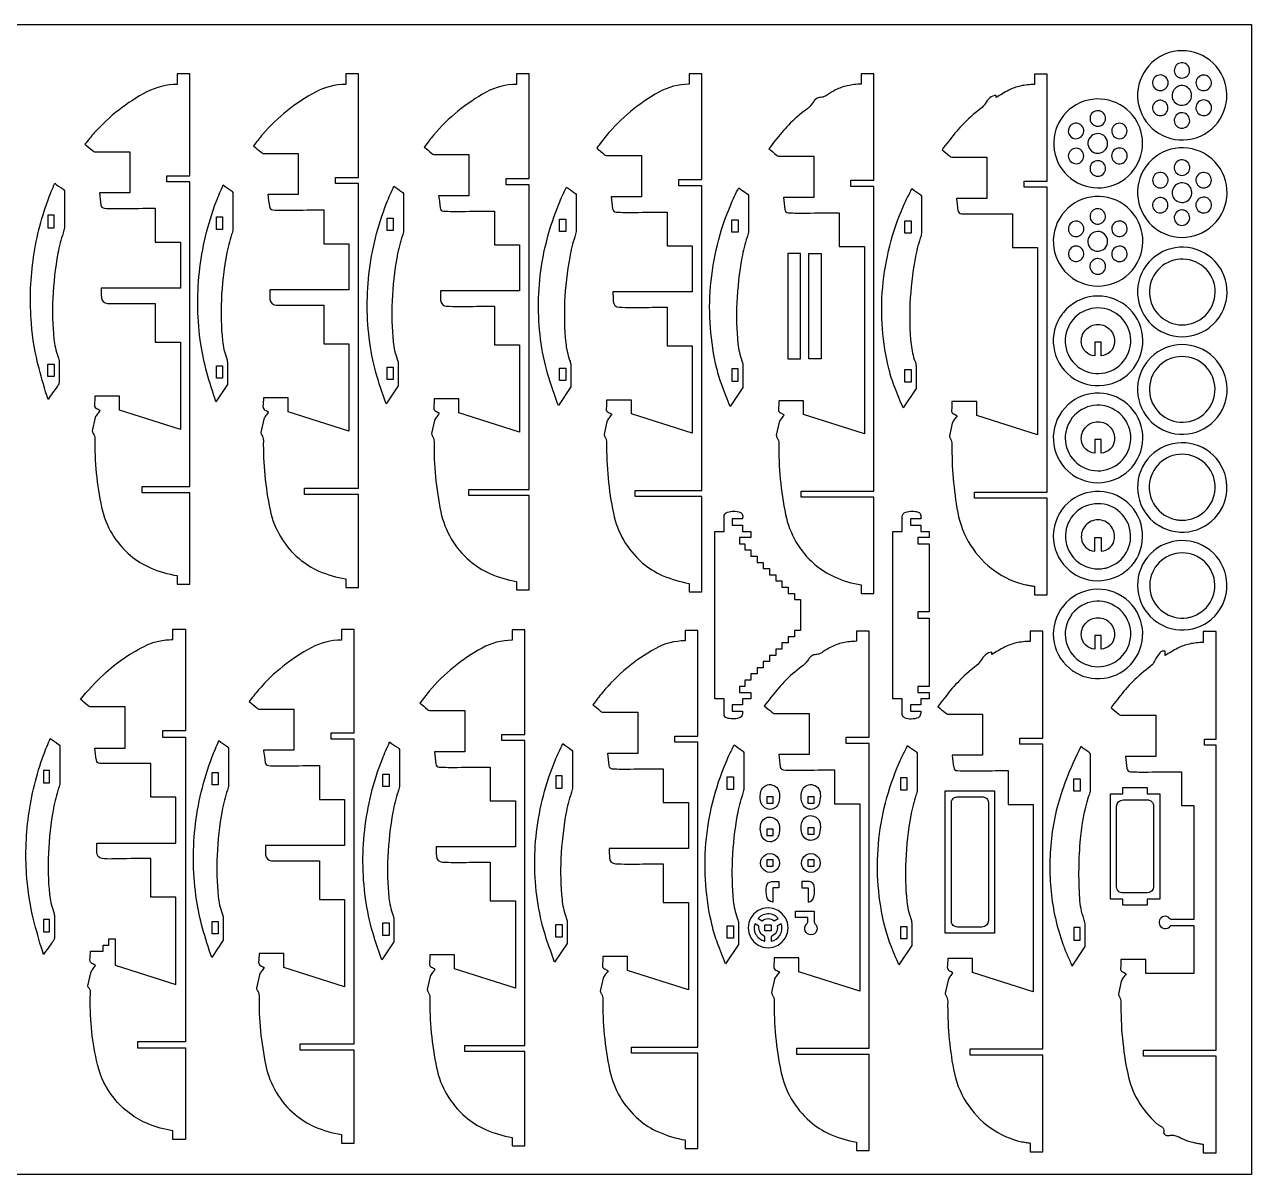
# Model space of a CAD drawing. Extents: x -43 to 60, y -2 to 45.
# Drawn here: x 10.32 to 59.75, y -1.58 to 44.78 of the extents above; entities that cross this region are included whole.
import ezdxf

# ---------------------------------------------------------------- set-up
doc = ezdxf.new("R2010")
doc.units = 0
doc.header["$MEASUREMENT"] = 0
doc.layers.get('0').update_dxf_attribs({"linetype": 'CONTINUOUS'})
doc.layers.add('LAYER_1', color=18, linetype='CONTINUOUS')

msp = doc.modelspace()

# ---------------------------------------------------------------- linework, layer by layer
msp.add_lwpolyline([(59.754, 44.779), (59.754, -1.576), (-42.685, -1.576), (-42.685, 44.779)], close=True)
at = {"layer": 'LAYER_1'}
for points in [[(56.03, 43.462, 0.988009), (57.86, 40.366, 0.987952), (56.106, 43.505, 0.00606), (56.068, 43.484, 0.006032)], [(56.892, 42.625, 0.951083), (57.046, 43.225, 0.952097), (56.833, 42.643, 0.024539), (56.862, 42.632, 0.025072)], [(16.473, 22.563), (16.473, 22.217), (16.984, 22.217), (16.984, 25.902), (15.059, 25.902), (15.059, 26.152), (16.984, 26.152), (16.984, 38.436), (16.059, 38.436), (16.059, 38.686), (16.984, 38.686), (16.984, 42.79), (16.473, 42.79), (16.473, 42.362, 0.120914), (15.249, 42.062, 0.090688), (13.133, 40.412, 0.01458), (12.941, 40.184, -0.00486), (12.754, 39.952, -0.016502), (13.059, 39.698, 0.09933), (13.145, 39.648), (14.56, 39.648), (14.56, 37.99), (13.337, 37.99, 0.001901), (13.397, 37.5, 0.360444), (13.532, 37.373, 0.020886), (14.251, 37.359, -0.005414), (15.588, 37.373), (15.588, 36.011), (16.601, 36.011), (16.601, 34.155), (13.409, 34.155, 0.008503), (13.417, 33.778, 0.393252), (13.659, 33.538, 0.012272), (14.623, 33.53, -0.004091), (15.588, 33.538), (15.588, 31.976), (16.601, 31.976), (16.601, 28.455), (14.152, 29.236), (14.152, 29.797), (13.154, 29.797, -0.024568), (13.137, 29.45, 0.148453), (13.154, 29.365, 0.167335), (13.219, 29.305, -0.043011), (13.362, 29.226, -0.023258), (13.257, 29.084, 0.069876), (13.166, 28.932), (13.05, 28.405, 0.112299), (13.092, 28.295, -0.149806), (13.153, 28.084, 0.056062), (13.426, 25.318, 0.166377), (14.591, 23.374, 0.07368), (15.393, 22.878, 0.061659)], [(23.263, 22.43), (23.263, 22.083), (23.773, 22.083), (23.773, 25.835), (21.599, 25.835), (21.599, 26.085), (23.773, 26.085), (23.773, 38.369), (22.849, 38.369), (22.849, 38.619), (23.773, 38.619), (23.773, 42.79), (23.263, 42.79), (23.263, 42.362, 0.123894), (22.044, 42.056, 0.091131), (19.922, 40.358, 0.014529), (19.731, 40.123, -0.004843), (19.544, 39.885, -0.016502), (19.849, 39.632, 0.09933), (19.935, 39.581), (21.349, 39.581), (21.349, 37.923), (20.127, 37.923, 0.001901), (20.187, 37.433, 0.360444), (20.321, 37.306, 0.020886), (21.041, 37.292, -0.005414), (22.377, 37.306), (22.377, 35.944), (23.39, 35.944), (23.39, 34.088), (20.198, 34.088, 0.008503), (20.207, 33.711, 0.393252), (20.448, 33.471, 0.012272), (21.413, 33.463, -0.004091), (22.377, 33.471), (22.377, 31.909), (23.39, 31.909), (23.39, 28.389), (20.942, 29.17), (20.942, 29.731), (19.944, 29.731, -0.024568), (19.927, 29.384, 0.148453), (19.944, 29.298, 0.167335), (20.008, 29.238, -0.043011), (20.152, 29.159, -0.023258), (20.047, 29.017, 0.069876), (19.956, 28.865), (19.84, 28.339, 0.111597), (19.881, 28.228, -0.149055), (19.943, 28.016, 0.055297), (20.215, 25.214, 0.165637), (21.381, 23.25, 0.074052), (22.184, 22.748, 0.062267)], [(30.142, 22.33), (30.142, 21.996), (30.652, 21.996), (30.652, 25.789), (28.228, 25.789), (28.228, 26.039), (30.652, 26.039), (30.652, 38.323), (29.728, 38.323), (29.728, 38.573), (30.652, 38.573), (30.652, 42.792), (30.142, 42.792), (30.142, 42.366, 0.126119), (28.927, 42.055, 0.091419), (26.801, 40.321, 0.014484), (26.61, 40.082, -0.004828), (26.423, 39.839, -0.016502), (26.728, 39.585, 0.09933), (26.814, 39.535), (28.228, 39.535), (28.228, 37.876), (27.006, 37.876, 0.001901), (27.066, 37.386, 0.360444), (27.2, 37.26, 0.020886), (27.92, 37.245, -0.005414), (29.256, 37.26), (29.256, 35.897), (30.269, 35.897), (30.269, 34.041), (27.077, 34.041, 0.008503), (27.086, 33.665, 0.393252), (27.327, 33.425, 0.012272), (28.292, 33.417, -0.004091), (29.256, 33.425), (29.256, 31.863), (30.269, 31.863), (30.269, 28.342), (27.821, 29.123), (27.821, 29.684), (26.823, 29.684, -0.024568), (26.806, 29.337, 0.148453), (26.823, 29.251, 0.167335), (26.887, 29.191, -0.043011), (27.031, 29.113, -0.023258), (26.926, 28.97, 0.069876), (26.835, 28.819), (26.719, 28.292, 0.111047), (26.76, 28.181, -0.148469), (26.822, 27.968, 0.054707), (27.094, 25.137, 0.165051), (28.26, 23.158, 0.074339), (29.064, 22.651, 0.062744)], [(37.093, 22.252), (37.093, 21.906), (37.603, 21.906), (37.603, 25.747), (34.929, 25.747), (34.929, 25.997), (37.603, 25.997), (37.603, 38.281), (36.679, 38.281), (36.679, 38.531), (37.603, 38.531), (37.603, 42.79), (37.093, 42.79), (37.093, 42.372, 0.128191), (35.882, 42.056, 0.091656), (33.752, 40.288, 0.014439), (33.561, 40.045, -0.004813), (33.374, 39.797, -0.016502), (33.679, 39.544, 0.09933), (33.765, 39.493), (35.179, 39.493), (35.179, 37.835), (33.957, 37.835, 0.001901), (34.017, 37.345, 0.360444), (34.152, 37.218, 0.020886), (34.871, 37.204, -0.005414), (36.207, 37.218), (36.207, 35.856), (37.22, 35.856), (37.22, 34), (34.028, 34, 0.008503), (34.037, 33.623, 0.393252), (34.278, 33.383, 0.012272), (35.243, 33.375, -0.004091), (36.207, 33.383), (36.207, 31.821), (37.22, 31.821), (37.22, 28.301), (34.772, 29.082), (34.772, 29.642), (33.774, 29.642, -0.024568), (33.757, 29.296, 0.148453), (33.774, 29.21, 0.167335), (33.838, 29.15, -0.043011), (33.982, 29.071, -0.023258), (33.877, 28.929, 0.069876), (33.786, 28.777), (33.67, 28.251, 0.110668), (33.711, 28.139, -0.148065), (33.773, 27.926, 0.054306), (34.045, 25.076, 0.164645), (35.211, 23.086, 0.074533), (36.015, 22.575, 0.063073)], [(44.031, 22.189), (44.031, 21.843), (44.542, 21.843), (44.542, 25.721), (41.617, 25.721), (41.617, 25.971), (44.542, 25.971), (44.542, 38.255), (43.617, 38.255), (43.617, 38.505), (44.542, 38.505), (44.542, 42.79), (44.031, 42.79), (44.031, 42.374, 0.055186), (43.471, 42.312, 0.062108), (42.999, 42.143, 0.040613), (42.676, 41.945, -0.093941), (42.491, 41.857, -0.04904), (42.393, 41.842, 0.136038), (42.218, 41.782, 0.102185), (42.102, 41.661, -0.031844), (42.004, 41.525, -0.063453), (41.828, 41.36, 0.043886), (41.101, 40.727, 0.019557), (40.83, 40.424, 0.009538), (40.312, 39.771, -0.016502), (40.617, 39.517, 0.09933), (40.703, 39.467), (42.118, 39.467), (42.118, 37.808), (40.895, 37.808, 0.001901), (40.955, 37.318, 0.360444), (41.09, 37.192, 0.020886), (41.809, 37.177, -0.005414), (43.146, 37.192), (43.146, 35.83), (44.159, 35.83), (44.159, 28.274), (41.71, 29.055), (41.71, 29.616), (40.712, 29.616, -0.024568), (40.695, 29.269, 0.148453), (40.712, 29.184, 0.167335), (40.777, 29.124, -0.043011), (40.92, 29.045, -0.023258), (40.815, 28.902, 0.069876), (40.724, 28.751), (40.608, 28.224, 0.110282), (40.65, 28.112, -0.147653), (40.711, 27.899, 0.053899), (40.983, 25.028, 0.164226), (42.149, 23.027, 0.07473), (42.954, 22.513, 0.063409)], [(51.007, 22.138), (51.007, 21.791), (51.518, 21.791), (51.518, 25.684), (48.593, 25.684), (48.593, 25.934), (51.518, 25.934), (51.518, 38.217), (50.593, 38.217), (50.593, 38.467), (51.518, 38.467), (51.518, 42.776), (51.007, 42.776), (51.007, 42.362, 0.055709), (50.448, 42.3, 0.062568), (49.976, 42.129, 0.016607), (49.72, 41.987, -0.005535), (49.468, 41.84), (49.468, 41.923, 0.187803), (49.211, 41.823, 0.077073), (49.023, 41.588, -0.099826), (48.851, 41.392, 0.038946), (48.077, 40.699, 0.019538), (47.806, 40.393, 0.009517), (47.288, 39.733, -0.016502), (47.594, 39.48, 0.09933), (47.68, 39.43), (49.094, 39.43), (49.094, 37.771), (47.872, 37.771, 0.001354), (47.93, 37.279, 0.370222), (48.066, 37.154, 0.011951), (49.094, 37.146, -0.003984), (50.122, 37.154), (50.122, 35.792), (51.135, 35.792), (51.135, 28.237), (48.687, 29.018), (48.687, 29.579), (47.688, 29.579, -0.024568), (47.671, 29.232, 0.148453), (47.688, 29.146, 0.167335), (47.753, 29.086, -0.043011), (47.896, 29.007, -0.023258), (47.791, 28.865, 0.069876), (47.7, 28.713), (47.585, 28.187, 0.110147), (47.626, 28.075, -0.14751), (47.687, 27.861, 0.048821), (47.92, 25.114, 0.095133), (48.437, 23.787, 0.097671), (49.411, 22.754, 0.101051), (50.666, 22.195, 0.019106), (50.836, 22.165, -0.006368)], [(55.926, 42.156, 0.950953), (56.268, 42.686, 0.951079), (55.874, 42.193, 0.025074), (55.899, 42.173, 0.02514)], [(57.937, 42.719, 0.95326), (57.691, 42.146, 0.952598), (57.992, 42.693, 0.024277), (57.965, 42.707, 0.023929)], [(56.627, 42.144, 0.770665), (57.114, 41.559, 0.751593), (56.995, 42.316, 0.141818), (56.796, 42.285, 0.129519)], [(55.228, 40.685, 0.927864), (51.842, 39.543, 0.927971), (55.36, 40.168, 0.03736), (55.314, 40.431, 0.037418)], [(55.918, 41.152, 0.952593), (56.268, 41.664, 0.95157), (55.87, 41.189, 0.024816), (55.893, 41.169, 0.024279)], [(57.672, 41.148, 0.975077), (58.002, 41.688, 0.97506), (57.645, 41.165, 0.012628), (57.658, 41.156, 0.012619)], [(53.386, 40.733, 0.976251), (53.749, 41.244, 0.976386), (53.362, 40.751, 0.011948), (53.374, 40.742, 0.012017)], [(56.833, 40.626, 0.952097), (57.103, 41.187, 0.952996), (56.78, 40.655, 0.024067), (56.806, 40.639, 0.024539)], [(52.505, 40.235, 0.975058), (52.882, 40.732, 0.975249), (52.48, 40.255, 0.012531), (52.492, 40.244, 0.012628)], [(54.271, 40.222, 0.976042), (54.608, 40.744, 0.975782), (54.245, 40.239, 0.012257), (54.258, 40.23, 0.012124)], [(53.34, 39.656, 0.976252), (53.8, 40.303, 0.976388), (53.309, 39.679, 0.011947), (53.324, 39.667, 0.012016)], [(52.524, 39.214, 0.976043), (52.862, 39.736, 0.975784), (52.499, 39.231, 0.012256), (52.511, 39.222, 0.012124)], [(54.278, 39.209, 0.975077), (54.608, 39.75, 0.97506), (54.251, 39.227, 0.012628), (54.264, 39.218, 0.012619)], [(55.957, 36.509, 0.988058), (58.013, 39.475, 0.988098), (55.887, 36.56, 0.005987), (55.922, 36.534, 0.006007)], [(53.386, 38.717, 0.976253), (53.749, 39.228, 0.976387), (53.362, 38.735, 0.011947), (53.374, 38.725, 0.012016)], [(56.78, 38.751, 0.976251), (57.143, 39.262, 0.976386), (56.756, 38.769, 0.011948), (56.768, 38.76, 0.012017)], [(56.133, 38.198, 0.953254), (56.06, 38.817, 0.952591), (56.073, 38.194, 0.02428), (56.103, 38.194, 0.023933)], [(57.719, 38.213, 0.953252), (57.965, 38.786, 0.952591), (57.665, 38.24, 0.02428), (57.691, 38.225, 0.023933)], [(11.268, 29.666, -0.013239), (10.906, 30.915, -0.043697), (10.597, 32.735, -0.053791), (10.664, 35.255, -0.053644), (11.268, 37.71, -0.011454), (11.399, 38.047, 0.003818), (11.536, 38.383, 0.022773), (11.861, 38.153, -0.137471), (11.927, 38.079), (11.927, 36.589, -0.040609), (11.877, 36.382, 0.035851), (11.666, 35.557, 0.033236), (11.462, 33.749, 0.03671), (11.507, 32.101, 0.061524), (11.665, 31.409, -0.045424), (11.71, 31.238), (11.71, 30.328, -0.088476), (11.637, 30.186, 0.014709)], [(18.035, 29.565, -0.013442), (17.667, 30.755, -0.031361), (17.424, 31.89, -0.063908), (17.366, 34.794, -0.063498), (18.044, 37.637, -0.011797), (18.182, 37.977, 0.003932), (18.326, 38.316, 0.022773), (18.65, 38.087, -0.137471), (18.717, 38.012), (18.717, 36.522, -0.040609), (18.666, 36.315, 0.035851), (18.455, 35.491, 0.033236), (18.251, 33.682, 0.03671), (18.297, 32.035, 0.061524), (18.454, 31.343, -0.045424), (18.499, 31.171), (18.499, 30.262)], [(24.891, 29.485, -0.011516), (24.577, 30.415, -0.0375), (24.26, 31.779, -0.06631), (24.198, 34.709, -0.065612), (24.91, 37.583, -0.012128), (25.054, 37.927, 0.004042), (25.205, 38.269, 0.022773), (25.529, 38.04, -0.137471), (25.596, 37.966), (25.596, 36.476, -0.040609), (25.545, 36.269, 0.035851), (25.334, 35.444, 0.033236), (25.13, 33.636, 0.03671), (25.176, 31.988, 0.061524), (25.333, 31.296, -0.045424), (25.378, 31.124), (25.378, 30.215)], [(31.829, 29.423, -0.010872), (31.495, 30.379, -0.038507), (31.166, 31.738, -0.069407), (31.102, 34.663, -0.068298), (31.847, 37.542, -0.012539), (31.998, 37.886, 0.004179), (32.156, 38.228, 0.022773), (32.48, 37.999, -0.137471), (32.547, 37.924), (32.547, 36.434, -0.040609), (32.496, 36.227, 0.035851), (32.285, 35.403, 0.033236), (32.081, 33.594, 0.03671), (32.127, 31.947, 0.061524), (32.284, 31.255, -0.045424), (32.329, 31.083), (32.329, 30.174)], [(38.753, 29.376, -0.010271), (38.428, 30.208, -0.02917), (38.213, 30.917, -0.080322), (37.962, 34.231, -0.079073), (38.773, 37.509, -0.01281), (38.93, 37.857, 0.00427), (39.094, 38.202, 0.022773), (39.419, 37.972, -0.137471), (39.485, 37.898), (39.485, 36.408, -0.040609), (39.435, 36.201, 0.035851), (39.224, 35.376, 0.033236), (39.02, 33.568, 0.03671), (39.065, 31.92, 0.061524), (39.223, 31.228, -0.045424), (39.268, 31.057), (39.268, 30.147)], [(45.722, 29.328, -0.011294), (45.382, 30.151, -0.031243), (45.156, 30.866, -0.083122), (44.896, 34.184, -0.081524), (45.737, 37.47, -0.013123), (45.9, 37.819, 0.004374), (46.07, 38.164, 0.022773), (46.395, 37.935, -0.137471), (46.462, 37.86), (46.462, 36.37, -0.040609), (46.411, 36.164, 0.035851), (46.2, 35.339, 0.033236), (45.996, 33.53, 0.03671), (46.041, 31.883, 0.061524), (46.199, 31.191, -0.045424), (46.244, 31.019), (46.244, 30.11)], [(56.766, 37.654, 0.76203), (57.295, 38.204, 0.762047), (56.559, 38.002, 0.135044), (56.615, 37.799, 0.135054)], [(52.563, 34.547, 0.988058), (54.619, 37.513, 0.988098), (52.493, 34.597, 0.005987), (52.528, 34.572, 0.006007)], [(55.918, 37.231, 0.952593), (56.268, 37.743, 0.95157), (55.87, 37.268, 0.024816), (55.893, 37.249, 0.024279)], [(57.7, 37.212, 0.950904), (57.99, 37.778, 0.950919), (57.645, 37.244, 0.025158), (57.672, 37.227, 0.025166)], [(53.468, 36.749, 0.975507), (53.667, 37.337, 0.975784), (53.439, 36.76, 0.012257), (53.454, 36.754, 0.012399)], [(56.833, 36.706, 0.952097), (57.103, 37.266, 0.952996), (56.78, 36.734, 0.024067), (56.806, 36.719, 0.024539)], [(52.666, 36.855, 0.976251), (52.695, 36.232, 0.976041), (52.696, 36.856, 0.012125), (52.681, 36.856, 0.012017)], [(54.571, 36.824, 0.976254), (54.284, 36.27, 0.976045), (54.597, 36.81, 0.012123), (54.584, 36.817, 0.012015)], [(53.255, 36.291, 0.976389), (53.857, 35.77, 0.976435), (53.281, 36.319, 0.011923), (53.268, 36.306, 0.011947)], [(52.589, 35.832, 0.975244), (52.771, 35.239, 0.975502), (52.619, 35.84, 0.012401), (52.604, 35.836, 0.012533)], [(54.668, 35.328, 0.975245), (54.214, 35.751, 0.975503), (54.646, 35.306, 0.0124), (54.657, 35.317, 0.012532)], [(55.957, 32.503, 0.988058), (58.013, 35.468, 0.988098), (55.887, 32.553, 0.005987), (55.922, 32.528, 0.006007)], [(53.529, 35.342, 0.975054), (53.577, 34.711, 0.975033), (53.561, 35.344, 0.012641), (53.545, 35.343, 0.012631)], [(56.225, 32.9, 0.988058), (57.736, 35.078, 0.988098), (56.174, 32.936, 0.005987), (56.199, 32.918, 0.006007)], [(52.128, 33.109, 0.988098), (54.995, 30.911, 0.988127), (52.181, 33.177, 0.005972), (52.154, 33.144, 0.005987)], [(52.44, 32.717, 0.988009), (54.683, 31.317, 0.988058), (52.474, 32.771, 0.006007), (52.457, 32.744, 0.006032)], [(53.445, 31.422, -0.359653), (52.902, 31.935, -0.450586), (53.57, 32.689, -0.450586), (54.237, 31.935, -0.359653), (53.695, 31.422), (53.695, 31.976), (53.445, 31.976)], [(55.522, 31.151, 0.988098), (58.389, 28.953, 0.988127), (55.575, 31.219, 0.005972), (55.548, 31.185, 0.005987)], [(55.834, 30.759, 0.988009), (58.077, 29.359, 0.988058), (55.868, 30.813, 0.006007), (55.851, 30.786, 0.006032)], [(52.563, 26.62, 0.988058), (54.619, 29.585, 0.988098), (52.493, 26.67, 0.005987), (52.528, 26.645, 0.006007)], [(52.94, 26.95, 0.976041), (54.256, 29.239, 0.97625), (52.831, 27.017, 0.012018), (52.885, 26.982, 0.012125)], [(53.695, 27.501), (53.695, 28.055), (53.445, 28.055), (53.445, 27.501, -0.359653), (52.902, 28.014, -0.450586), (53.57, 28.768, -0.450586), (54.237, 28.014, -0.359653)], [(56.03, 24.579, 0.988009), (57.938, 27.635, 0.988058), (55.957, 24.626, 0.006007), (55.994, 24.602, 0.006032)], [(56.964, 24.797, 0.951003), (57.097, 27.448, 0.950547), (56.697, 24.824, 0.025353), (56.829, 24.804, 0.025114)], [(51.779, 24.339, 0.987451), (55.356, 23.931, 0.987494), (51.791, 24.429, 0.006292), (51.785, 24.384, 0.006314)], [(53.962, 22.894, 0.951154), (53.31, 25.437, 0.951092), (53.705, 22.842, 0.025067), (53.835, 22.861, 0.025034)], [(38.504, 17.599), (38.129, 17.599), (38.129, 24.348), (38.504, 24.348), (38.504, 24.937, -0.318505), (38.641, 25.122, -0.166858), (39.16, 25.113, -0.271814), (39.252, 25.003, -0.055395), (39.256, 24.926, 0.018448), (39.254, 24.848), (38.837, 24.848), (38.837, 24.598), (39.254, 24.598), (39.254, 24.348), (39.587, 24.348), (39.587, 24.098), (39.125, 24.098), (39.125, 23.848), (39.337, 23.848), (39.337, 23.598), (39.587, 23.598), (39.587, 23.348), (39.837, 23.348), (39.837, 23.098), (40.087, 23.098), (40.087, 22.848), (40.337, 22.848), (40.337, 22.598), (40.587, 22.598), (40.587, 22.348), (40.837, 22.348), (40.837, 22.098), (41.087, 22.098), (41.087, 21.848), (41.337, 21.848), (41.337, 21.598), (41.587, 21.598), (41.587, 20.349), (41.337, 20.349), (41.337, 20.099), (41.087, 20.099), (41.087, 19.849), (40.837, 19.849), (40.837, 19.599), (40.587, 19.599), (40.587, 19.349), (40.337, 19.349), (40.337, 19.099), (40.087, 19.099), (40.087, 18.849), (39.837, 18.849), (39.837, 18.599), (39.587, 18.599), (39.587, 18.349), (39.337, 18.349), (39.337, 18.099), (39.125, 18.099), (39.125, 17.849), (39.587, 17.849), (39.587, 17.599), (39.254, 17.599), (39.254, 17.349), (38.837, 17.349), (38.837, 17.099), (39.254, 17.099, -0.058741), (39.235, 16.957, -0.262403), (39.109, 16.825, -0.151606), (38.61, 16.827, -0.313078), (38.504, 16.965)], [(45.686, 17.599), (45.311, 17.599), (45.311, 24.348), (45.686, 24.348), (45.686, 24.937, -0.315468), (45.823, 25.123, -0.159693), (46.326, 25.125, -0.311948), (46.436, 24.982, -0.019147), (46.437, 24.915, 0.006382), (46.436, 24.848), (46.02, 24.848), (46.02, 24.598), (46.436, 24.598), (46.436, 24.348), (46.77, 24.348), (46.77, 24.098), (46.307, 24.098), (46.307, 23.848), (46.77, 23.848), (46.77, 21.098), (46.307, 21.098), (46.307, 20.848), (46.77, 20.848), (46.77, 18.099), (46.307, 18.099), (46.307, 17.849), (46.77, 17.849), (46.77, 17.599), (46.436, 17.599), (46.436, 17.349), (46.02, 17.349), (46.02, 17.099), (46.436, 17.099, -0.076057), (46.411, 16.935, -0.22246), (46.319, 16.835, -0.195575), (45.781, 16.832, -0.292641), (45.686, 16.965)], [(53.445, 23.545), (53.445, 24.099), (53.695, 24.099), (53.695, 23.545, 0.358569), (54.236, 24.059, 0.450586), (53.57, 24.812, 0.450586), (52.902, 24.058, 0.359653)], [(56.03, 20.635, 0.988009), (57.938, 23.69, 0.988058), (55.957, 20.682, 0.006007), (55.994, 20.658, 0.006032)], [(57.294, 20.894, 0.975264), (56.704, 23.452, 0.975245), (57.165, 20.868, 0.012533), (57.23, 20.879, 0.012523)], [(52.636, 18.673, 0.988009), (54.544, 21.728, 0.988058), (52.563, 18.719, 0.006007), (52.6, 18.695, 0.006032)], [(52.94, 19.05, 0.976041), (54.256, 21.338, 0.97625), (52.831, 19.116, 0.012018), (52.885, 19.081, 0.012125)], [(53.695, 19.6), (53.695, 20.154), (53.445, 20.154), (53.445, 19.6, -0.359653), (52.902, 20.113, -0.450586), (53.57, 20.867, -0.450586), (54.236, 20.114, -0.358569)], [(16.293, -0.16), (16.293, 0.185, -0.056886), (15.305, 0.463, -0.127756), (13.926, 1.494, -0.110695), (13.262, 2.854, -0.061941), (12.968, 5.52, -0.033287), (12.98, 5.676, 0.097482), (12.973, 5.832, 0.135264), (12.919, 5.928, -0.162894), (12.87, 6.028), (12.986, 6.554, -0.069876), (13.077, 6.706, 0.023258), (13.182, 6.848, 0.043011), (13.039, 6.927, -0.167335), (12.974, 6.987, -0.148453), (12.957, 7.072, 0.024568), (12.974, 7.419), (13.493, 7.419), (13.493, 7.669), (13.722, 7.669), (13.722, 7.919), (13.972, 7.919), (13.972, 6.859), (16.42, 6.077), (16.42, 9.598), (15.408, 9.598), (15.408, 11.16, 0.006), (13.838, 11.141, -0.038744), (13.446, 11.162, -0.373498), (13.23, 11.405, -0.002521), (13.229, 11.777), (16.42, 11.777), (16.42, 13.633), (15.408, 13.633), (15.408, 14.995, 0.003984), (14.38, 14.987, -0.011951), (13.352, 14.995, -0.370222), (13.215, 15.12, -0.001354), (13.157, 15.612), (14.38, 15.612), (14.38, 17.27), (12.965, 17.27, -0.09933), (12.879, 17.32, 0.016502), (12.574, 17.574, -0.0307), (13.502, 18.57, -0.080375), (15.261, 19.77, -0.058507), (15.731, 19.927, -0.051201), (16.293, 19.984), (16.293, 20.412), (16.803, 20.412), (16.803, 16.308), (15.879, 16.308), (15.879, 16.058), (16.803, 16.058), (16.803, 3.774), (14.879, 3.774), (14.879, 3.524), (16.803, 3.524), (16.803, -0.16)], [(23.09, 0.031), (23.09, -0.315), (23.601, -0.315), (23.601, 3.437), (21.426, 3.437), (21.426, 3.687), (23.601, 3.687), (23.601, 15.971), (22.676, 15.971), (22.676, 16.221), (23.601, 16.221), (23.601, 20.391), (23.09, 20.391), (23.09, 19.964, 0.123894), (21.872, 19.657, 0.091131), (19.75, 17.959, 0.014529), (19.558, 17.725, -0.004843), (19.371, 17.487, -0.016502), (19.676, 17.233, 0.09933), (19.762, 17.183), (21.177, 17.183), (21.177, 15.524), (19.954, 15.524, 0.001901), (20.014, 15.034, 0.360444), (20.149, 14.908, 0.020886), (20.868, 14.893, -0.005414), (22.205, 14.908), (22.205, 13.546), (23.218, 13.546), (23.218, 11.689), (20.026, 11.689, 0.008503), (20.034, 11.313, 0.393252), (20.276, 11.073, 0.012272), (21.24, 11.065, -0.004091), (22.205, 11.073), (22.205, 9.511), (23.218, 9.511), (23.218, 5.99), (20.769, 6.771), (20.769, 7.332), (19.771, 7.332, -0.024568), (19.754, 6.985, 0.148453), (19.771, 6.899, 0.167335), (19.836, 6.839, -0.043011), (19.979, 6.761, -0.023258), (19.874, 6.618, 0.069876), (19.783, 6.467), (19.667, 5.94, 0.111597), (19.709, 5.829, -0.149055), (19.77, 5.618, 0.055297), (20.043, 2.815, 0.165637), (21.208, 0.851, 0.074052), (22.011, 0.349, 0.062267)], [(29.969, -0.08), (29.969, -0.415), (30.48, -0.415), (30.48, 3.378), (28.055, 3.378), (28.055, 3.628), (30.48, 3.628), (30.48, 15.912), (29.555, 15.912), (29.555, 16.162), (30.48, 16.162), (30.48, 20.382), (29.969, 20.382), (29.969, 19.956, 0.126119), (28.755, 19.644, 0.091419), (26.629, 17.91, 0.014484), (26.437, 17.671, -0.004828), (26.25, 17.428, -0.016502), (26.556, 17.174, 0.09933), (26.642, 17.124), (28.056, 17.124), (28.056, 15.466), (26.834, 15.466, 0.001901), (26.893, 14.976, 0.360444), (27.028, 14.849, 0.020886), (27.748, 14.835, -0.005414), (29.084, 14.849), (29.084, 13.487), (30.097, 13.487), (30.097, 11.631), (26.905, 11.631, 0.008503), (26.913, 11.254, 0.393252), (27.155, 11.014, 0.012272), (28.119, 11.006, -0.004091), (29.084, 11.014), (29.084, 9.452), (30.097, 9.452), (30.097, 5.932), (27.649, 6.713), (27.649, 7.273), (26.65, 7.273, -0.024568), (26.633, 6.927, 0.148453), (26.65, 6.841, 0.167335), (26.715, 6.781, -0.043011), (26.858, 6.702, -0.023258), (26.753, 6.56, 0.069876), (26.662, 6.408), (26.546, 5.882, 0.111047), (26.588, 5.77, -0.148469), (26.649, 5.558, 0.054707), (26.921, 2.727, 0.165051), (28.087, 0.748, 0.074339), (28.891, 0.24, 0.062744)], [(36.942, -0.185), (36.942, -0.531), (37.453, -0.531), (37.453, 3.31), (34.778, 3.31), (34.778, 3.56), (37.453, 3.56), (37.453, 15.844), (36.528, 15.844), (36.528, 16.094), (37.453, 16.094), (37.453, 20.352), (36.942, 20.352), (36.942, 19.935, 0.128191), (35.731, 19.619, 0.091656), (33.601, 17.851, 0.014439), (33.41, 17.607, -0.004813), (33.223, 17.36, -0.016502), (33.528, 17.106, 0.09933), (33.614, 17.056), (35.029, 17.056), (35.029, 15.398), (33.806, 15.398, 0.001901), (33.866, 14.908, 0.360444), (34.001, 14.781, 0.020886), (34.72, 14.767, -0.005414), (36.057, 14.781), (36.057, 13.419), (37.07, 13.419), (37.07, 11.563), (33.878, 11.563, 0.008503), (33.886, 11.186, 0.393252), (34.128, 10.946, 0.012272), (35.092, 10.938, -0.004091), (36.057, 10.946), (36.057, 9.384), (37.07, 9.384), (37.07, 5.863), (34.621, 6.644), (34.621, 7.205), (33.623, 7.205, -0.024568), (33.606, 6.858, 0.148453), (33.623, 6.773, 0.167335), (33.688, 6.713, -0.043011), (33.831, 6.634, -0.023258), (33.726, 6.492, 0.069876), (33.635, 6.34), (33.519, 5.813, 0.110668), (33.561, 5.702, -0.148065), (33.622, 5.489, 0.054306), (33.894, 2.638, 0.164645), (35.06, 0.648, 0.074533), (35.865, 0.138, 0.063073)], [(43.844, -0.27), (43.844, -0.616), (44.355, -0.616), (44.355, 3.262), (41.431, 3.262), (41.431, 3.512), (44.355, 3.512), (44.355, 15.796), (43.431, 15.796), (43.431, 16.046), (44.355, 16.046), (44.355, 20.331), (43.844, 20.331), (43.844, 19.916, 0.055186), (43.284, 19.854, 0.062108), (42.813, 19.684, 0.040613), (42.489, 19.486, -0.093941), (42.305, 19.398, -0.04904), (42.206, 19.383, 0.136038), (42.032, 19.323, 0.102185), (41.915, 19.202, -0.031844), (41.817, 19.066, -0.063453), (41.641, 18.901, 0.043886), (40.914, 18.268, 0.019557), (40.643, 17.965, 0.009538), (40.125, 17.312, -0.016502), (40.431, 17.058, 0.09933), (40.517, 17.008), (41.931, 17.008), (41.931, 15.35), (40.709, 15.35, 0.001901), (40.768, 14.86, 0.360444), (40.903, 14.733, 0.020886), (41.623, 14.719, -0.005414), (42.959, 14.733), (42.959, 13.371), (43.972, 13.371), (43.972, 5.815), (41.524, 6.596), (41.524, 7.157), (40.525, 7.157, -0.024568), (40.508, 6.81, 0.148453), (40.525, 6.725, 0.167335), (40.59, 6.665, -0.043011), (40.733, 6.586, -0.023258), (40.629, 6.444, 0.069876), (40.537, 6.292), (40.422, 5.766, 0.110282), (40.463, 5.653, -0.147653), (40.524, 5.44, 0.053899), (40.796, 2.569, 0.164226), (41.963, 0.568, 0.07473), (42.768, 0.054, 0.063409)], [(50.835, -0.312), (50.835, -0.659), (51.346, -0.659), (51.346, 3.233), (48.421, 3.233), (48.421, 3.483), (51.346, 3.483), (51.346, 15.767), (50.421, 15.767), (50.421, 16.017), (51.346, 16.017), (51.346, 20.326), (50.835, 20.326), (50.835, 19.912, 0.055709), (50.275, 19.85, 0.062568), (49.803, 19.679, 0.016607), (49.548, 19.537, -0.005535), (49.295, 19.39), (49.295, 19.473, 0.187803), (49.038, 19.373, 0.077073), (48.85, 19.138, -0.099826), (48.679, 18.942, 0.038946), (47.904, 18.249, 0.019538), (47.634, 17.943, 0.009517), (47.116, 17.283, -0.016502), (47.421, 17.029, 0.09933), (47.507, 16.979), (48.922, 16.979), (48.922, 15.321), (47.699, 15.321, 0.001354), (47.757, 14.829, 0.370222), (47.894, 14.704, 0.011951), (48.922, 14.696, -0.003984), (49.95, 14.704), (49.95, 13.342), (50.963, 13.342), (50.963, 5.786), (48.514, 6.567), (48.514, 7.128), (47.516, 7.128, -0.024568), (47.499, 6.781, 0.148453), (47.516, 6.696, 0.167335), (47.581, 6.636, -0.043011), (47.724, 6.557, -0.023258), (47.619, 6.415, 0.069876), (47.528, 6.263), (47.412, 5.737, 0.110147), (47.454, 5.624, -0.14751), (47.515, 5.411, 0.048821), (47.747, 2.664, 0.095133), (48.264, 1.337, 0.097671), (49.239, 0.303, 0.101051), (50.494, -0.255, 0.019106), (50.664, -0.286, -0.006368)], [(57.815, -0.355), (57.815, -0.702), (58.326, -0.702), (58.326, 3.19), (55.401, 3.19), (55.401, 3.44), (58.326, 3.44), (58.326, 15.724), (57.863, 15.724), (57.863, 15.974), (58.326, 15.974), (58.326, 20.306), (57.815, 20.306), (57.815, 19.869, 0.055709), (57.255, 19.807, 0.062568), (56.783, 19.636, 0.016607), (56.528, 19.494, -0.005535), (56.275, 19.347), (56.275, 19.513, -0.049838), (56.214, 19.519, 0.150512), (56.153, 19.513, 0.124327), (56.068, 19.449, 0.036164), (55.86, 19.149, 0.043033), (55.827, 19.079, -0.081), (55.788, 19.011, -0.063602), (55.612, 18.844, 0.043917), (54.884, 18.206, 0.019538), (54.614, 17.9, 0.009517), (54.096, 17.24, -0.016502), (54.401, 16.986, 0.09933), (54.487, 16.936), (55.902, 16.936), (55.902, 15.278), (54.679, 15.278, 0.001901), (54.739, 14.788, 0.360444), (54.874, 14.661, 0.020886), (55.593, 14.647, -0.005414), (56.93, 14.661), (56.93, 13.299), (57.436, 13.299), (57.436, 8.708), (56.501, 8.708, -0.111646), (56.453, 8.748, 0.299689), (56.22, 8.825, 0.493145), (56.068, 8.458, 0.493146), (56.462, 8.407, 0.106759), (56.479, 8.434, -0.190421), (56.501, 8.458), (57.436, 8.458), (57.436, 6.525), (55.494, 6.525), (55.494, 7.085), (54.496, 7.085, -0.024568), (54.479, 6.739, 0.148453), (54.496, 6.653, 0.167335), (54.561, 6.593, -0.043011), (54.704, 6.514, -0.023258), (54.599, 6.372, 0.069876), (54.508, 6.22), (54.392, 5.694, 0.110147), (54.434, 5.581, -0.14751), (54.495, 5.368, 0.053758), (54.767, 2.49, 0.16408), (55.933, 0.485, 0.05944), (56.123, 0.356, -0.160144), (56.209, 0.267, -0.183247), (56.219, 0.162, 0.455203), (56.326, 0, 0.077788), (56.493, 0.004, -0.104068), (56.659, -0.001, -0.060217), (56.822, -0.062, 0.065154), (57.474, -0.298, 0.019106), (57.644, -0.329, -0.006368)], [(11.087, 7.288, -0.013239), (10.726, 8.537, -0.043697), (10.417, 10.357, -0.053791), (10.484, 12.877, -0.053644), (11.088, 15.332, -0.011454), (11.219, 15.669, 0.003818), (11.356, 16.005, 0.022773), (11.681, 15.776, -0.137471), (11.747, 15.701), (11.747, 14.211, -0.040609), (11.696, 14.004, 0.035851), (11.485, 13.18, 0.033236), (11.282, 11.371, 0.03671), (11.327, 9.723, 0.061524), (11.484, 9.031, -0.045424), (11.529, 8.86), (11.529, 7.95, -0.088476), (11.457, 7.808, 0.014709)], [(17.862, 7.167, -0.013442), (17.494, 8.356, -0.031361), (17.252, 9.492, -0.063908), (17.193, 12.395, -0.063498), (17.872, 15.238, -0.011797), (18.01, 15.579, 0.003932), (18.153, 15.917, 0.022773), (18.478, 15.688, -0.137471), (18.544, 15.614), (18.544, 14.124, -0.040609), (18.494, 13.917, 0.035851), (18.283, 13.092, 0.033236), (18.079, 11.284, 0.03671), (18.124, 9.636, 0.061524), (18.282, 8.944, -0.045424), (18.327, 8.772), (18.327, 7.863)], [(24.719, 7.075, -0.011516), (24.404, 8.004, -0.0375), (24.087, 9.369, -0.06631), (24.026, 12.298, -0.065612), (24.737, 15.173, -0.012128), (24.882, 15.517, 0.004042), (25.032, 15.859, 0.022773), (25.357, 15.63, -0.137471), (25.424, 15.555), (25.424, 14.065, -0.040609), (25.373, 13.858, 0.035851), (25.162, 13.034, 0.033236), (24.958, 11.225, 0.03671), (25.003, 9.578, 0.061524), (25.161, 8.886, -0.045424), (25.206, 8.714), (25.206, 7.805)], [(31.678, 6.986, -0.010872), (31.344, 7.942, -0.038507), (31.015, 9.301, -0.069407), (30.951, 12.226, -0.068298), (31.696, 15.105, -0.012539), (31.848, 15.449, 0.004179), (32.005, 15.791, 0.022773), (32.33, 15.561, -0.137471), (32.396, 15.487), (32.396, 13.997, -0.040609), (32.345, 13.79, 0.035851), (32.135, 12.965, 0.033236), (31.931, 11.157, 0.03671), (31.976, 9.509, 0.061524), (32.133, 8.817, -0.045424), (32.178, 8.646), (32.178, 7.736)], [(38.567, 6.918, -0.010271), (38.241, 7.749, -0.02917), (38.026, 8.458, -0.080322), (37.775, 11.773, -0.079073), (38.586, 15.05, -0.01281), (38.744, 15.398, 0.00427), (38.907, 15.743, 0.022773), (39.232, 15.513, -0.137471), (39.299, 15.439), (39.299, 13.949, -0.040609), (39.248, 13.742, 0.035851), (39.037, 12.917, 0.033236), (38.833, 11.109, 0.03671), (38.878, 9.461, 0.061524), (39.036, 8.769, -0.045424), (39.081, 8.598), (39.081, 7.688)], [(45.55, 6.878, -0.011294), (45.21, 7.701, -0.031243), (44.984, 8.415, -0.083122), (44.724, 11.733, -0.081524), (45.564, 15.02, -0.013123), (45.728, 15.368, 0.004374), (45.898, 15.714, 0.022773), (46.223, 15.484, -0.137471), (46.289, 15.41), (46.289, 13.92, -0.040609), (46.238, 13.713, 0.035851), (46.028, 12.889, 0.033236), (45.824, 11.08, 0.03671), (45.869, 9.432, 0.061524), (46.026, 8.74, -0.045424), (46.071, 8.569), (46.071, 7.659)], [(52.524, 6.825), (53.051, 7.616), (53.051, 8.526, 0.040603), (53, 8.731, -0.066272), (52.836, 9.56, -0.037569), (52.866, 11.955, -0.052115), (53.195, 13.652, -0.028888), (53.236, 13.763, 0.062959), (53.269, 13.877), (53.269, 15.367, 0.137471), (53.203, 15.442, -0.022773), (52.878, 15.671, 0.022058), (52.275, 14.309, 0.061061), (51.711, 12.106, 0.05736), (51.68, 9.826, 0.060338), (52.155, 7.71, 0.019759), (52.334, 7.265, -0.006586)], [(40.09, 13.254, -0.158121), (39.972, 13.486, -0.105364), (39.992, 13.87, -0.375734), (40.393, 14.138, -0.358437), (40.736, 13.773, -0.074434), (40.706, 13.419, -0.347857), (40.357, 13.143, -0.198912)], [(41.907, 13.156, -0.242064), (41.663, 13.377, -0.156462), (41.639, 13.87, -0.375734), (42.04, 14.138, -0.358437), (42.383, 13.773, -0.074434), (42.353, 13.419, -0.347857), (42.005, 13.143, -0.065543)], [(47.735, 8.465, -0.086912), (47.687, 8.534, -0.089743), (47.667, 8.612), (47.667, 13.429, -0.178174), (47.736, 13.576, -0.178183), (47.883, 13.644), (48.938, 13.644, -0.177858), (49.086, 13.576, -0.177847), (49.154, 13.429), (49.154, 8.653, -0.412204), (48.892, 8.395), (47.915, 8.396, -0.089745), (47.812, 8.416, -0.10441)], [(54.416, 9.823, -0.121971), (54.348, 9.907, -0.107253), (54.321, 10.025), (54.321, 13.267, -0.412583), (54.583, 13.525), (55.558, 13.525, -0.195775), (55.734, 13.45, -0.195775), (55.811, 13.273), (55.811, 10.031, -0.412174), (55.55, 9.776), (54.571, 9.776, -0.072292), (54.482, 9.789, -0.086912)], [(41.815, 11.943, -0.200547), (41.638, 12.176, -0.130054), (41.639, 12.618, -0.375734), (42.04, 12.887, -0.358437), (42.383, 12.522, -0.074434), (42.353, 12.168, -0.347857), (42.005, 11.892, -0.131652)], [(39.992, 12.561, -0.375734), (40.393, 12.829, -0.358437), (40.736, 12.464, -0.074434), (40.706, 12.111, -0.347857), (40.357, 11.834, -0.283338), (40.047, 12.026, -0.184085)], [(40.714, 10.233), (40.714, 9.983), (40.464, 9.983), (40.464, 9.403, -0.31942), (40.229, 9.62, -0.087202), (40.216, 10.049, -0.363622), (40.416, 10.229, -0.00811)], [(41.891, 9.403, 0.31942), (42.125, 9.62, 0.087202), (42.139, 10.049, 0.363622), (41.938, 10.229, 0.00811), (41.641, 10.233), (41.641, 9.983), (41.891, 9.983)], [(39.877, 8.744), (40.035, 8.653, -0.165101), (40.279, 8.736, -0.165101), (40.524, 8.653), (40.682, 8.744, 0.228333), (40.313, 8.93, 0.203688), (39.888, 8.759, 0.049127), (39.882, 8.751, -0.016364)], [(41.88, 8.785), (41.38, 8.785), (41.38, 9.035), (42.13, 9.035, -0.000937), (42.129, 8.643, 0.19988), (42.181, 8.515, -0.668179), (42.005, 8.088, -0.668179), (41.828, 8.515, 0.196195), (41.879, 8.636, 0.002603)], [(40.154, 7.83), (40.154, 8.013, -0.165101), (39.96, 8.183, -0.165101), (39.91, 8.436), (39.752, 8.527, 0.228333), (39.775, 8.115, 0.203688), (40.136, 7.833, 0.049127), (40.145, 7.831, -0.016364)], [(40.404, 7.83, 0.228333), (40.75, 8.057, 0.203688), (40.814, 8.51, 0.049127), (40.811, 8.519, -0.016364), (40.807, 8.527), (40.649, 8.436, -0.165101), (40.598, 8.183, -0.165101), (40.404, 8.013)]]:
    msp.add_lwpolyline(points, format="xyb", close=True, dxfattribs=at)
for points in [[(11.26, 36.589), (11.51, 36.589), (11.51, 37.089), (11.26, 37.089)], [(18.05, 36.522), (18.05, 37.022), (18.3, 37.022), (18.3, 36.522)], [(24.929, 36.476), (24.929, 36.976), (25.179, 36.976), (25.179, 36.476)], [(31.88, 36.434), (31.88, 36.934), (32.13, 36.934), (32.13, 36.434)], [(38.818, 36.408), (38.818, 36.908), (39.068, 36.908), (39.068, 36.408)], [(45.794, 36.37), (45.794, 36.871), (46.044, 36.871), (46.044, 36.37)], [(41.081, 31.304), (41.582, 31.304), (41.582, 35.553), (41.081, 35.553)], [(41.917, 31.304), (41.917, 35.553), (42.417, 35.553), (42.417, 31.304)], [(11.26, 30.586), (11.26, 31.086), (11.51, 31.086), (11.51, 30.586)], [(18.05, 30.519), (18.05, 31.02), (18.3, 31.02), (18.3, 30.519)], [(24.929, 30.473), (24.929, 30.973), (25.179, 30.973), (25.179, 30.473)], [(31.88, 30.431), (31.88, 30.931), (32.13, 30.931), (32.13, 30.431)], [(38.818, 30.405), (39.068, 30.405), (39.068, 30.905), (38.818, 30.905)], [(45.794, 30.367), (45.794, 30.868), (46.044, 30.868), (46.044, 30.367)], [(11.08, 14.211), (11.33, 14.211), (11.33, 14.711), (11.08, 14.711)], [(17.877, 14.124), (17.877, 14.624), (18.127, 14.624), (18.127, 14.124)], [(24.756, 14.065), (24.756, 14.565), (25.006, 14.565), (25.006, 14.065)], [(31.729, 13.997), (31.979, 13.997), (31.979, 14.497), (31.729, 14.497)], [(38.631, 13.949), (38.631, 14.449), (38.881, 14.449), (38.881, 13.949)], [(45.622, 13.92), (45.622, 14.42), (45.872, 14.42), (45.872, 13.92)], [(52.602, 13.877), (52.602, 14.377), (52.852, 14.377), (52.852, 13.877)], [(47.417, 8.146), (47.417, 13.895), (49.403, 13.895), (49.403, 8.146)], [(54.071, 9.525), (54.071, 13.774), (54.571, 13.774), (54.571, 14.024), (55.558, 14.024), (55.558, 13.774), (56.058, 13.774), (56.058, 9.525), (55.558, 9.525), (55.558, 9.275), (54.571, 9.275), (54.571, 9.525)], [(40.232, 13.397), (40.482, 13.397), (40.482, 13.647), (40.232, 13.647)], [(41.88, 13.397), (42.13, 13.397), (42.13, 13.647), (41.88, 13.647)], [(41.88, 12.145), (42.13, 12.145), (42.13, 12.395), (41.88, 12.395)], [(40.232, 12.088), (40.482, 12.088), (40.482, 12.338), (40.232, 12.338)], [(40.168, 10.652), (40.09, 10.712), (40.03, 10.79), (39.992, 10.881), (39.979, 10.979), (39.992, 11.077), (40.03, 11.168), (40.09, 11.247), (40.168, 11.307), (40.259, 11.345), (40.357, 11.357), (40.455, 11.345), (40.547, 11.307), (40.625, 11.247), (40.685, 11.168), (40.723, 11.077), (40.736, 10.979), (40.723, 10.881), (40.685, 10.79), (40.625, 10.712), (40.547, 10.652), (40.455, 10.614), (40.357, 10.601), (40.259, 10.614)], [(40.232, 10.854), (40.482, 10.854), (40.482, 11.104), (40.232, 11.104)], [(41.815, 10.652), (41.737, 10.712), (41.677, 10.79), (41.639, 10.881), (41.626, 10.979), (41.639, 11.077), (41.677, 11.168), (41.737, 11.247), (41.815, 11.307), (41.907, 11.345), (42.005, 11.357), (42.102, 11.345), (42.194, 11.307), (42.272, 11.247), (42.332, 11.168), (42.37, 11.077), (42.383, 10.979), (42.37, 10.881), (42.332, 10.79), (42.272, 10.712), (42.194, 10.652), (42.102, 10.614), (42.005, 10.601), (41.907, 10.614)], [(41.88, 10.854), (42.13, 10.854), (42.13, 11.104), (41.88, 11.104)], [(39.711, 7.799), (39.878, 7.672), (40.072, 7.592), (40.279, 7.564), (40.487, 7.592), (40.681, 7.672), (40.847, 7.799), (40.975, 7.966), (41.055, 8.159), (41.083, 8.367), (41.055, 8.575), (40.975, 8.769), (40.847, 8.935), (40.681, 9.063), (40.487, 9.143), (40.279, 9.17), (40.072, 9.143), (39.878, 9.063), (39.711, 8.935), (39.584, 8.769), (39.504, 8.575), (39.476, 8.367), (39.504, 8.159), (39.584, 7.966)], [(11.08, 8.208), (11.33, 8.208), (11.33, 8.708), (11.08, 8.708)], [(17.877, 8.121), (17.877, 8.621), (18.127, 8.621), (18.127, 8.121)], [(24.756, 8.062), (24.756, 8.562), (25.006, 8.562), (25.006, 8.062)], [(31.729, 7.994), (31.729, 8.494), (31.979, 8.494), (31.979, 7.994)], [(38.631, 7.946), (38.631, 8.446), (38.881, 8.446), (38.881, 7.946)], [(40.154, 8.242), (40.154, 8.492), (40.404, 8.492), (40.404, 8.242)], [(45.622, 7.917), (45.622, 8.417), (45.872, 8.417), (45.872, 7.917)], [(52.602, 7.874), (52.852, 7.874), (52.852, 8.374), (52.602, 8.374)]]:
    msp.add_lwpolyline(points, close=True, dxfattribs=at)

doc.saveas('drawing.dxf')
